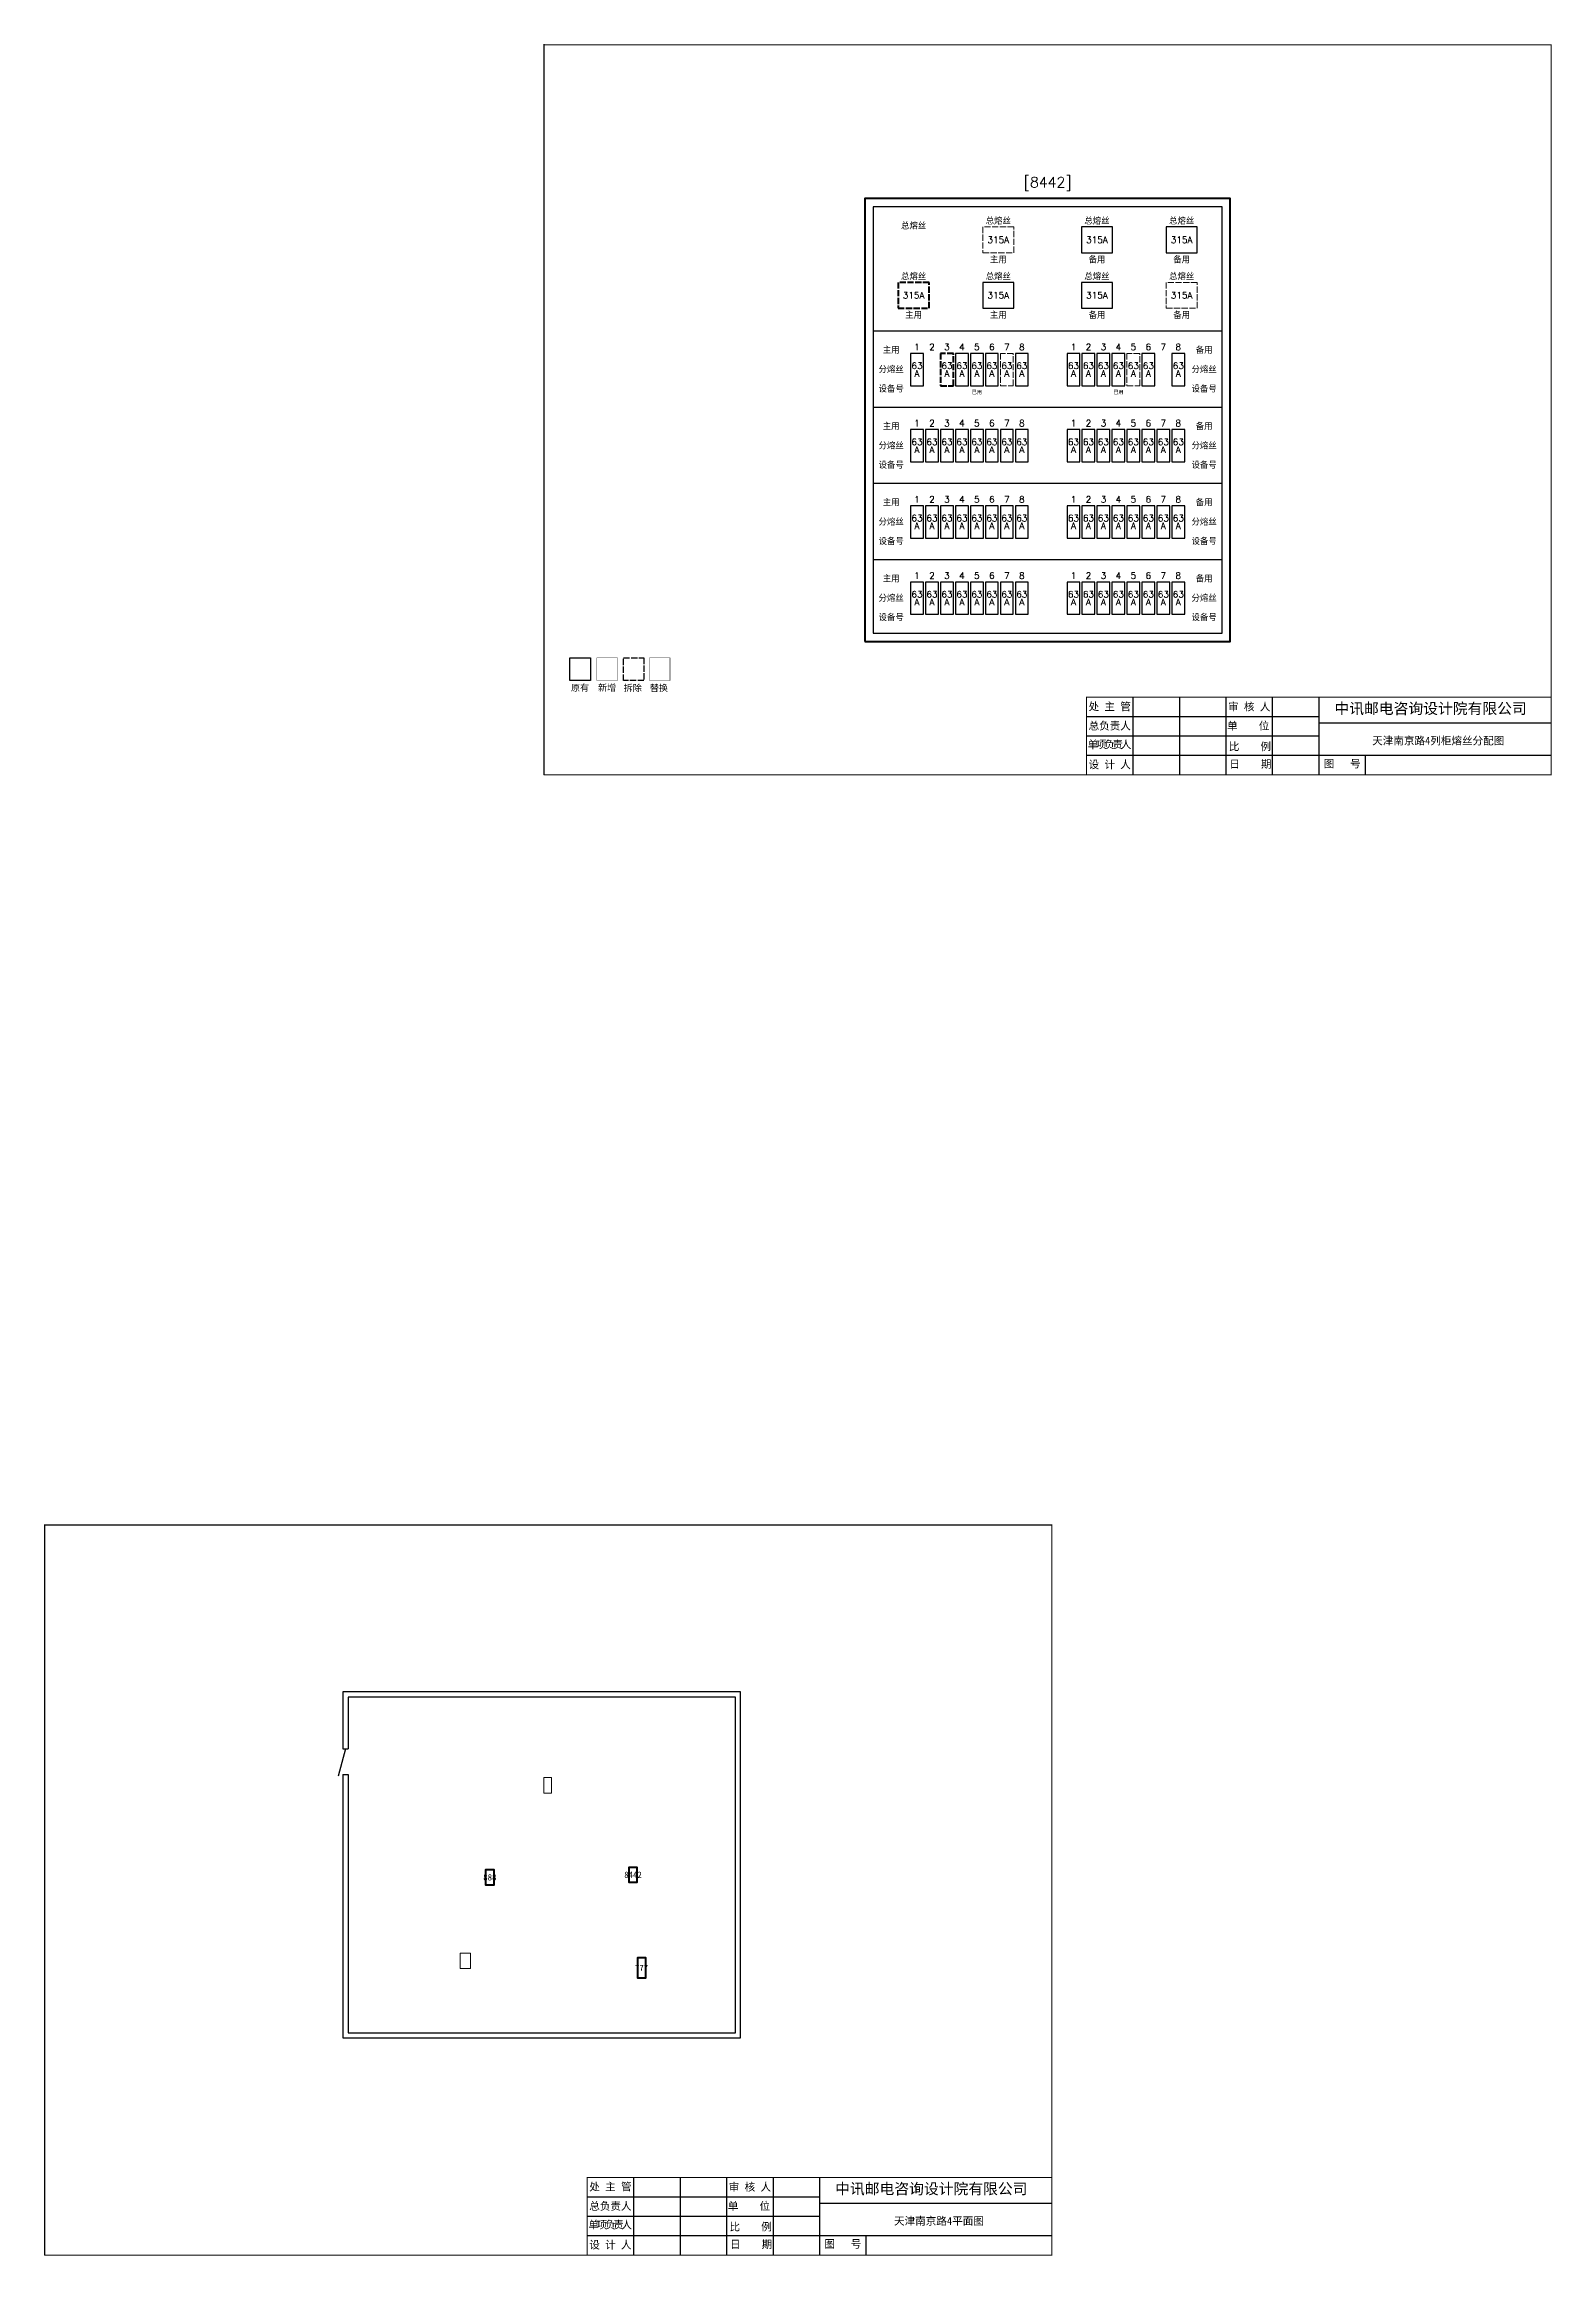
# Model space of a CAD drawing. Header units: millimetres. Extents: x -239 to 1556, y 138 to 1134.
# Drawn here: x 192 to 776, y 138 to 995 of the extents above; entities that cross this region are included whole.
import ezdxf
from ezdxf.enums import TextEntityAlignment as Align

# ---------------------------------------------------------------- set-up
doc = ezdxf.new("R2010")
doc.units = ezdxf.units.MM
doc.linetypes.add('ACAD_ISO02W100', pattern=[15, 12, -3])
doc.layers.add('TY_JIFAN', color=7, linetype='Continuous')
doc.layers.add('ZZCS_RACK', color=7, linetype='Continuous')
doc.styles.add('Annotative', font='txt')
doc.styles.get("Standard").update_dxf_attribs({"font": 'txt', "bigfont": 'gbcbig.shx'})
doc.styles.add('ZZCS_STD', font='txt.SHX', dxfattribs={"height": 2.5, "bigfont": 'EJ.SHX'})
doc.styles.add('图名图号字体', font='', dxfattribs={"height": 3})
doc.styles.add('图框大字体', font='simhei.ttf', dxfattribs={"height": 3})
doc.styles.add('图框小字体', font='simhei.ttf', dxfattribs={"height": 2.5})
doc.styles.add('平面图字体', font='', dxfattribs={"height": 2.5})
doc.styles.get('图名图号字体').set_extended_font_data('SimSun')
doc.styles.get('平面图字体').set_extended_font_data('SimSun')

# ---------------------------------------------------------------- blocks, each defined once
blk = doc.blocks.new('A$C15233853')
at = {"color": 250, "char_height": 3, "width": 25.0807, "attachment_point": 1}
for s, insert in [('{\\fSimSun|b0|i0|c134|p2;单}', (0.29, 4.15)), ('{\\fSimSun|b0|i0|c134|p2;项}', (3.49, 4.15)), ('{\\fSimSun|b0|i0|c134|p2;负}', (6.69, 4.15)), ('{\\fSimSun|b0|i0|c134|p2;责}', (9.89, 4.15)), ('{\\fSimSun|b0|i0|c134|p2;人}', (13.09, 4.15))]:
    blk.add_mtext(s, dxfattribs=dict(at, insert=insert))
blk = doc.blocks.new('ZZCSTK_A3标准图框')
for p, q in [((0, 0), (0, 283)), ((228, 30.11), (228, 0.11)), ((246, 30.11), (246, 0)), ((264, 30.11), (264, 0)), ((282, 30.11), (282, 0)), ((300, 30.11), (300, 0)), ((210, 22.61), (300, 22.61)), ((300, 20.11), (390, 20.11)), ((210, 15.11), (300, 15.11)), ((210, 7.61), (300, 7.61)), ((300, 7.61), (390, 7.61)), ((318, 7.61), (318, 0))]:
    blk.add_line(p, q)
at = {"const_width": 0.45}
blk.add_lwpolyline([(0, 0), (390, 0), (390, 282.8), (0, 282.8)], close=True, dxfattribs=at)
at = {"const_width": 0.4}
blk.add_lwpolyline([(390, 30.11), (210, 30.11), (210, 0.11)], dxfattribs=at)
blk.add_blockref('A$C15233853', (210.2, 9.14))
at = {"char_height": 3, "style": '图名图号字体'}
for s, insert, width, attachment_point in [('{\\fSimSun|b0|i0|c134|p2;处 主 管}', (219.03, 26.34), 17, 5), ('{\\fSimSun|b0|i0|c134|p2;审 核 人}', (264.87, 26.24), 17, 4), ('{\\fSimSun|b0|i0|c134|p2;总负责人}', (219.03, 18.84), 17, 5), ('{\\fSimSun|b0|i0|c134|p2;单    位}', (264.5, 18.84), 17, 4), ('{\\fSimSun|b0|i0|c134|p2;比    例}', (265.16, 10.84), 17, 4), ('{\\fSimSun|b0|i0|c134|p2;设 计 人}', (219.03, 3.84), 17, 5), ('{\\fSimSun|b0|i0|c134|p2;日    期}', (265.35, 4.03), 17, 4), ('{\\fSimSun|b0|i0|c134|p2;图   号}', (301.91, 5.86), 15.2047, 1)]:
    blk.add_mtext(s, dxfattribs=dict(at, insert=insert, width=width, attachment_point=attachment_point))
at = {"insert": (306.06, 27.83), "char_height": 4.2, "width": 79.1383, "attachment_point": 1}
blk.add_mtext('\\fSimHei|b0|i0|c134|p2;中讯邮电咨询设计院有限公司', dxfattribs=at)
for tag, height, style, p in [('处主管', 2.5, '图框小字体', (236.8, 24.76)), ('审核人', 2.5, '图框小字体', (291.15, 24.76)), ('总负责人', 2.5, '图框小字体', (236.8, 16.72)), ('单位', 2.5, '图框小字体', (291.15, 17.31)), ('单项负责人', 2.5, '图框小字体', (236.8, 9.97)), ('比例', 2.5, '图框小字体', (291.15, 9.39)), ('图名', 3, '图框大字体', (346.26, 11.75)), ('设计人', 2.5, '图框小字体', (236.8, 2.16)), ('日期', 2.5, '图框小字体', (291.3, 2)), ('图号', 2.5, '图框小字体', (353.24, 2.49))]:
    blk.add_attdef(tag, text='', height=height, dxfattribs=dict(style=style)).set_placement(p, align=Align.CENTER)
blk = doc.blocks.new('*U5', base_point=(-7150, 4400))
at = {"color": 0}
blk.add_line((-7150, 4400), (-7435, 3337), dxfattribs=at)
at = {"color": 0, "flags": 1}
for tag in ['nWidth', 'nType']:
    blk.add_attdef(tag, (-7150, 4400), '', height=500, dxfattribs=at)
blk = doc.blocks.new('机房模板_0a61b16bd89f4e3294349656612b277c', base_point=(450, -100))
at = {"color": 0}
for p, q in [((8150, 6600), (-7250, 6600)), ((-7250, 6600), (-7250, 4400)), ((7950, 6400), (-7050, 6400)), ((-7050, 6400), (-7050, 4400)), ((7950, -6600), (7950, 6400)), ((8150, -6800), (8150, 6600)), ((-7250, 4400), (-7050, 4400)), ((-7250, 3400), (-7250, -6800)), ((-7250, 3400), (-7050, 3400)), ((-7050, 3400), (-7050, -6600)), ((-7250, -6800), (8150, -6800)), ((-7050, -6600), (7950, -6600))]:
    blk.add_line(p, q, dxfattribs=at)
at = {"color": 0, "flags": 1}
for tag in ['nWidth', 'nThickness', 'nOccupiedRacks', 'nLen', 'nArea', 'nTotalRacks', 'nEmptyRacks']:
    blk.add_attdef(tag, (8150, -6800), '', height=500, dxfattribs=at)
blk = doc.blocks.new('机房_11', base_point=(-7435, -6800))
at = {"layer": 'TY_JIFAN'}
for name, p in [('机房模板_0a61b16bd89f4e3294349656612b277c', (450, -100)), ('*U5', (-7150, 4400))]:
    blk.add_blockref(name, p, dxfattribs=at)
blk = doc.blocks.new('*U6')
at = {"linetype": 'Continuous', "lineweight": 40}
blk.add_lwpolyline([(-1.5, 3), (1.5, 3), (1.5, -3), (-1.5, -3), (-1.5, 3), (1.5, 3)], dxfattribs=at)
at = {"color": 0, "style": 'Annotative'}
blk.add_attdef('NUM', text='', height=1.25, dxfattribs=at).set_placement((0, 0), align=Align.MIDDLE_CENTER)
blk = doc.blocks.new('*U17')
at = {"linetype": 'Continuous', "lineweight": 40}
blk.add_lwpolyline([(-1.5, 3), (1.5, 3), (1.5, -3), (-1.5, -3), (-1.5, 3), (1.5, 3)], dxfattribs=at)
at = {"color": 0, "style": 'Annotative'}
blk.add_attdef('NUM', text='', height=1.25, dxfattribs=at).set_placement((0, 0), align=Align.MIDDLE_CENTER)
blk = doc.blocks.new('TULI_RST_STATUS')
at = {"color": 0, "linetype": 'Continuous'}
blk.add_lwpolyline([(0, 13.35), (7.94, 13.35), (7.94, 4.54), (0, 4.54)], close=True, dxfattribs=at)
at = {"color": 0, "linetype": 'Continuous', "const_width": 0.15}
blk.add_lwpolyline([(10.46, 13.35), (18.39, 13.35), (18.39, 4.54), (10.46, 4.54)], close=True, dxfattribs=at)
at = {"color": 0, "linetype": 'ACAD_ISO02W100', "ltscale": 0.2}
blk.add_lwpolyline([(20.71, 13.35), (28.64, 13.35), (28.64, 4.54), (20.71, 4.54)], close=True, dxfattribs=at)
at = {"color": 0, "linetype": 'ACAD_ISO02W100', "ltscale": 0.2, "const_width": 0.15}
blk.add_lwpolyline([(30.82, 13.35), (38.76, 13.35), (38.76, 4.54), (30.82, 4.54)], close=True, dxfattribs=at)
at = {"color": 0, "style": '平面图字体'}
for s, p in [('原有', (0.42, 0.52)), ('新增', (10.88, 0.52)), ('拆除', (20.83, 0.42)), ('替换', (30.94, 0.42))]:
    blk.add_text(s, height=2.5, dxfattribs=at).set_placement(p)
blk = doc.blocks.new('*U18')
at = {"linetype": 'Continuous', "lineweight": 40}
blk.add_lwpolyline([(-1.5, 4), (1.5, 4), (1.5, -4), (-1.5, -4), (-1.5, 4), (1.5, 4)], dxfattribs=at)
at = {"color": 0, "style": 'Annotative'}
blk.add_attdef('NUM', text='', height=1.25, dxfattribs=at).set_placement((0, 0), align=Align.MIDDLE_CENTER)
blk = doc.blocks.new('*U19', base_point=(-20.14, -174.37))
for p, q in [((-16.94, -54.06), (118.14, -54.06)), ((-16.94, -83.57), (118.14, -83.57)), ((-16.94, -113.09), (118.14, -113.09)), ((-16.94, -142.61), (118.14, -142.61))]:
    blk.add_line(p, q)
at = {"linetype": 'Continuous', "lineweight": 40}
blk.add_lwpolyline([(-20.14, -174.37), (121.34, -174.37), (121.34, -2.76), (-20.14, -2.76)], close=True, dxfattribs=at)
for points in [[(-16.94, -171.17), (118.14, -171.17), (118.14, -5.96), (-16.94, -5.96)], [(63.7, -23.78), (75.7, -23.78), (75.7, -13.78), (63.7, -13.78)], [(96.5, -23.78), (108.5, -23.78), (108.5, -13.78), (96.5, -13.78)], [(25.5, -45.28), (37.5, -45.28), (37.5, -35.28), (25.5, -35.28)], [(63.7, -45.28), (75.7, -45.28), (75.7, -35.28), (63.7, -35.28)], [(-2.5, -75.31), (2.5, -75.31), (2.5, -62.81), (-2.5, -62.81)], [(-2.5, -75.31), (2.5, -75.31), (2.5, -62.81), (-2.5, -62.81)], [(14.9, -75.31), (19.9, -75.31), (19.9, -62.81), (14.9, -62.81)], [(14.9, -75.31), (19.9, -75.31), (19.9, -62.81), (14.9, -62.81)], [(20.7, -75.31), (25.7, -75.31), (25.7, -62.81), (20.7, -62.81)], [(20.7, -75.31), (25.7, -75.31), (25.7, -62.81), (20.7, -62.81)], [(26.5, -75.31), (31.5, -75.31), (31.5, -62.81), (26.5, -62.81)], [(26.5, -75.31), (31.5, -75.31), (31.5, -62.81), (26.5, -62.81)], [(38.1, -75.31), (43.1, -75.31), (43.1, -62.81), (38.1, -62.81)], [(38.1, -75.31), (43.1, -75.31), (43.1, -62.81), (38.1, -62.81)], [(58.1, -75.31), (63.1, -75.31), (63.1, -62.81), (58.1, -62.81)], [(58.1, -75.31), (63.1, -75.31), (63.1, -62.81), (58.1, -62.81)], [(63.9, -75.31), (68.9, -75.31), (68.9, -62.81), (63.9, -62.81)], [(63.9, -75.31), (68.9, -75.31), (68.9, -62.81), (63.9, -62.81)], [(69.7, -75.31), (74.7, -75.31), (74.7, -62.81), (69.7, -62.81)], [(69.7, -75.31), (74.7, -75.31), (74.7, -62.81), (69.7, -62.81)], [(75.5, -75.31), (80.5, -75.31), (80.5, -62.81), (75.5, -62.81)], [(75.5, -75.31), (80.5, -75.31), (80.5, -62.81), (75.5, -62.81)], [(87.1, -75.31), (92.1, -75.31), (92.1, -62.81), (87.1, -62.81)], [(87.1, -75.31), (92.1, -75.31), (92.1, -62.81), (87.1, -62.81)], [(98.7, -75.31), (103.7, -75.31), (103.7, -62.81), (98.7, -62.81)], [(98.7, -75.31), (103.7, -75.31), (103.7, -62.81), (98.7, -62.81)], [(-2.5, -104.82), (2.5, -104.82), (2.5, -92.32), (-2.5, -92.32)], [(-2.5, -104.82), (2.5, -104.82), (2.5, -92.32), (-2.5, -92.32)], [(3.3, -104.82), (8.3, -104.82), (8.3, -92.32), (3.3, -92.32)], [(3.3, -104.82), (8.3, -104.82), (8.3, -92.32), (3.3, -92.32)], [(9.1, -104.82), (14.1, -104.82), (14.1, -92.32), (9.1, -92.32)], [(9.1, -104.82), (14.1, -104.82), (14.1, -92.32), (9.1, -92.32)], [(14.9, -104.82), (19.9, -104.82), (19.9, -92.32), (14.9, -92.32)], [(14.9, -104.82), (19.9, -104.82), (19.9, -92.32), (14.9, -92.32)], [(20.7, -104.82), (25.7, -104.82), (25.7, -92.32), (20.7, -92.32)], [(20.7, -104.82), (25.7, -104.82), (25.7, -92.32), (20.7, -92.32)], [(26.5, -104.82), (31.5, -104.82), (31.5, -92.32), (26.5, -92.32)], [(26.5, -104.82), (31.5, -104.82), (31.5, -92.32), (26.5, -92.32)], [(32.3, -104.82), (37.3, -104.82), (37.3, -92.32), (32.3, -92.32)], [(32.3, -104.82), (37.3, -104.82), (37.3, -92.32), (32.3, -92.32)], [(38.1, -104.82), (43.1, -104.82), (43.1, -92.32), (38.1, -92.32)], [(38.1, -104.82), (43.1, -104.82), (43.1, -92.32), (38.1, -92.32)], [(58.1, -104.82), (63.1, -104.82), (63.1, -92.32), (58.1, -92.32)], [(58.1, -104.82), (63.1, -104.82), (63.1, -92.32), (58.1, -92.32)], [(63.9, -104.82), (68.9, -104.82), (68.9, -92.32), (63.9, -92.32)], [(63.9, -104.82), (68.9, -104.82), (68.9, -92.32), (63.9, -92.32)], [(69.7, -104.82), (74.7, -104.82), (74.7, -92.32), (69.7, -92.32)], [(69.7, -104.82), (74.7, -104.82), (74.7, -92.32), (69.7, -92.32)], [(75.5, -104.82), (80.5, -104.82), (80.5, -92.32), (75.5, -92.32)], [(75.5, -104.82), (80.5, -104.82), (80.5, -92.32), (75.5, -92.32)], [(81.3, -104.82), (86.3, -104.82), (86.3, -92.32), (81.3, -92.32)], [(81.3, -104.82), (86.3, -104.82), (86.3, -92.32), (81.3, -92.32)], [(87.1, -104.82), (92.1, -104.82), (92.1, -92.32), (87.1, -92.32)], [(87.1, -104.82), (92.1, -104.82), (92.1, -92.32), (87.1, -92.32)], [(92.9, -104.82), (97.9, -104.82), (97.9, -92.32), (92.9, -92.32)], [(92.9, -104.82), (97.9, -104.82), (97.9, -92.32), (92.9, -92.32)], [(98.7, -104.82), (103.7, -104.82), (103.7, -92.32), (98.7, -92.32)], [(98.7, -104.82), (103.7, -104.82), (103.7, -92.32), (98.7, -92.32)], [(-2.5, -134.34), (2.5, -134.34), (2.5, -121.84), (-2.5, -121.84)], [(-2.5, -134.34), (2.5, -134.34), (2.5, -121.84), (-2.5, -121.84)], [(3.3, -134.34), (8.3, -134.34), (8.3, -121.84), (3.3, -121.84)], [(3.3, -134.34), (8.3, -134.34), (8.3, -121.84), (3.3, -121.84)], [(9.1, -134.34), (14.1, -134.34), (14.1, -121.84), (9.1, -121.84)], [(9.1, -134.34), (14.1, -134.34), (14.1, -121.84), (9.1, -121.84)], [(14.9, -134.34), (19.9, -134.34), (19.9, -121.84), (14.9, -121.84)], [(14.9, -134.34), (19.9, -134.34), (19.9, -121.84), (14.9, -121.84)], [(20.7, -134.34), (25.7, -134.34), (25.7, -121.84), (20.7, -121.84)], [(20.7, -134.34), (25.7, -134.34), (25.7, -121.84), (20.7, -121.84)], [(26.5, -134.34), (31.5, -134.34), (31.5, -121.84), (26.5, -121.84)], [(26.5, -134.34), (31.5, -134.34), (31.5, -121.84), (26.5, -121.84)], [(32.3, -134.34), (37.3, -134.34), (37.3, -121.84), (32.3, -121.84)], [(32.3, -134.34), (37.3, -134.34), (37.3, -121.84), (32.3, -121.84)], [(38.1, -134.34), (43.1, -134.34), (43.1, -121.84), (38.1, -121.84)], [(38.1, -134.34), (43.1, -134.34), (43.1, -121.84), (38.1, -121.84)], [(58.1, -134.34), (63.1, -134.34), (63.1, -121.84), (58.1, -121.84)], [(58.1, -134.34), (63.1, -134.34), (63.1, -121.84), (58.1, -121.84)], [(63.9, -134.34), (68.9, -134.34), (68.9, -121.84), (63.9, -121.84)], [(63.9, -134.34), (68.9, -134.34), (68.9, -121.84), (63.9, -121.84)], [(69.7, -134.34), (74.7, -134.34), (74.7, -121.84), (69.7, -121.84)], [(69.7, -134.34), (74.7, -134.34), (74.7, -121.84), (69.7, -121.84)], [(75.5, -134.34), (80.5, -134.34), (80.5, -121.84), (75.5, -121.84)], [(75.5, -134.34), (80.5, -134.34), (80.5, -121.84), (75.5, -121.84)], [(81.3, -134.34), (86.3, -134.34), (86.3, -121.84), (81.3, -121.84)], [(81.3, -134.34), (86.3, -134.34), (86.3, -121.84), (81.3, -121.84)], [(87.1, -134.34), (92.1, -134.34), (92.1, -121.84), (87.1, -121.84)], [(87.1, -134.34), (92.1, -134.34), (92.1, -121.84), (87.1, -121.84)], [(92.9, -134.34), (97.9, -134.34), (97.9, -121.84), (92.9, -121.84)], [(92.9, -134.34), (97.9, -134.34), (97.9, -121.84), (92.9, -121.84)], [(98.7, -134.34), (103.7, -134.34), (103.7, -121.84), (98.7, -121.84)], [(98.7, -134.34), (103.7, -134.34), (103.7, -121.84), (98.7, -121.84)], [(-2.5, -163.86), (2.5, -163.86), (2.5, -151.36), (-2.5, -151.36)], [(-2.5, -163.86), (2.5, -163.86), (2.5, -151.36), (-2.5, -151.36)], [(3.3, -163.86), (8.3, -163.86), (8.3, -151.36), (3.3, -151.36)], [(3.3, -163.86), (8.3, -163.86), (8.3, -151.36), (3.3, -151.36)], [(9.1, -163.86), (14.1, -163.86), (14.1, -151.36), (9.1, -151.36)], [(9.1, -163.86), (14.1, -163.86), (14.1, -151.36), (9.1, -151.36)], [(14.9, -163.86), (19.9, -163.86), (19.9, -151.36), (14.9, -151.36)], [(14.9, -163.86), (19.9, -163.86), (19.9, -151.36), (14.9, -151.36)], [(20.7, -163.86), (25.7, -163.86), (25.7, -151.36), (20.7, -151.36)], [(20.7, -163.86), (25.7, -163.86), (25.7, -151.36), (20.7, -151.36)], [(26.5, -163.86), (31.5, -163.86), (31.5, -151.36), (26.5, -151.36)], [(26.5, -163.86), (31.5, -163.86), (31.5, -151.36), (26.5, -151.36)], [(32.3, -163.86), (37.3, -163.86), (37.3, -151.36), (32.3, -151.36)], [(32.3, -163.86), (37.3, -163.86), (37.3, -151.36), (32.3, -151.36)], [(38.1, -163.86), (43.1, -163.86), (43.1, -151.36), (38.1, -151.36)], [(38.1, -163.86), (43.1, -163.86), (43.1, -151.36), (38.1, -151.36)], [(58.1, -163.86), (63.1, -163.86), (63.1, -151.36), (58.1, -151.36)], [(58.1, -163.86), (63.1, -163.86), (63.1, -151.36), (58.1, -151.36)], [(63.9, -163.86), (68.9, -163.86), (68.9, -151.36), (63.9, -151.36)], [(63.9, -163.86), (68.9, -163.86), (68.9, -151.36), (63.9, -151.36)], [(69.7, -163.86), (74.7, -163.86), (74.7, -151.36), (69.7, -151.36)], [(69.7, -163.86), (74.7, -163.86), (74.7, -151.36), (69.7, -151.36)], [(75.5, -163.86), (80.5, -163.86), (80.5, -151.36), (75.5, -151.36)], [(75.5, -163.86), (80.5, -163.86), (80.5, -151.36), (75.5, -151.36)], [(81.3, -163.86), (86.3, -163.86), (86.3, -151.36), (81.3, -151.36)], [(81.3, -163.86), (86.3, -163.86), (86.3, -151.36), (81.3, -151.36)], [(87.1, -163.86), (92.1, -163.86), (92.1, -151.36), (87.1, -151.36)], [(87.1, -163.86), (92.1, -163.86), (92.1, -151.36), (87.1, -151.36)], [(92.9, -163.86), (97.9, -163.86), (97.9, -151.36), (92.9, -151.36)], [(92.9, -163.86), (97.9, -163.86), (97.9, -151.36), (92.9, -151.36)], [(98.7, -163.86), (103.7, -163.86), (103.7, -151.36), (98.7, -151.36)], [(98.7, -163.86), (103.7, -163.86), (103.7, -151.36), (98.7, -151.36)]]:
    blk.add_lwpolyline(points, close=True)
at = {"linetype": 'ACAD_ISO02W100', "lineweight": 0, "ltscale": 0.2}
for points in [[(25.5, -23.78), (37.5, -23.78), (37.5, -13.78), (25.5, -13.78)], [(96.5, -45.28), (108.5, -45.28), (108.5, -35.28), (96.5, -35.28)], [(32.3, -75.31), (37.3, -75.31), (37.3, -62.81), (32.3, -62.81)], [(32.3, -75.31), (37.3, -75.31), (37.3, -62.81), (32.3, -62.81)], [(81.3, -75.31), (86.3, -75.31), (86.3, -62.81), (81.3, -62.81)], [(81.3, -75.31), (86.3, -75.31), (86.3, -62.81), (81.3, -62.81)]]:
    blk.add_lwpolyline(points, close=True, dxfattribs=at)
at = {"linetype": 'ACAD_ISO02W100', "lineweight": 40, "ltscale": 0.2}
for points in [[(-7.3, -45.28), (4.7, -45.28), (4.7, -35.28), (-7.3, -35.28)], [(9.1, -75.31), (14.1, -75.31), (14.1, -62.81), (9.1, -62.81)], [(9.1, -75.31), (14.1, -75.31), (14.1, -62.81), (9.1, -62.81)]]:
    blk.add_lwpolyline(points, close=True, dxfattribs=at)
at = {"style": 'ZZCS_STD'}
for s, height, p in [('总熔丝', 2.5, (-1.3, -13.17)), ('总熔丝', 2.5, (31.5, -11.28)), ('总熔丝', 2.5, (69.7, -11.28)), ('总熔丝', 2.5, (102.5, -11.28)), ('315A', 2.5, (31.5, -18.78)), ('主用', 2.5, (31.5, -26.28)), ('315A', 2.5, (69.7, -18.78)), ('备用', 2.5, (69.7, -26.28)), ('315A', 2.5, (102.5, -18.78)), ('备用', 2.5, (102.5, -26.28)), ('总熔丝', 2.5, (-1.3, -32.78)), ('总熔丝', 2.5, (31.5, -32.78)), ('总熔丝', 2.5, (69.7, -32.78)), ('总熔丝', 2.5, (102.5, -32.78)), ('315A', 2.5, (-1.3, -40.28)), ('315A', 2.5, (31.5, -40.28)), ('315A', 2.5, (69.7, -40.28)), ('315A', 2.5, (102.5, -40.28)), ('主用', 2.5, (-1.3, -47.78)), ('主用', 2.5, (31.5, -47.78)), ('备用', 2.5, (69.7, -47.78)), ('备用', 2.5, (102.5, -47.78)), ('主用', 2.5, (-10, -61.32)), ('1', 2.5, (0, -60.31)), ('1', 2.5, (0, -60.31)), ('2', 2.5, (5.8, -60.31)), ('2', 2.5, (5.8, -60.31)), ('3', 2.5, (11.6, -60.31)), ('3', 2.5, (11.6, -60.31)), ('4', 2.5, (17.4, -60.31)), ('4', 2.5, (17.4, -60.31)), ('5', 2.5, (23.2, -60.31)), ('5', 2.5, (23.2, -60.31)), ('6', 2.5, (29, -60.31)), ('6', 2.5, (29, -60.31)), ('7', 2.5, (34.8, -60.31)), ('7', 2.5, (34.8, -60.31)), ('8', 2.5, (40.6, -60.31)), ('8', 2.5, (40.6, -60.31)), ('1', 2.5, (60.6, -60.31)), ('1', 2.5, (60.6, -60.31)), ('2', 2.5, (66.4, -60.31)), ('2', 2.5, (66.4, -60.31)), ('3', 2.5, (72.2, -60.31)), ('3', 2.5, (72.2, -60.31)), ('4', 2.5, (78, -60.31)), ('4', 2.5, (78, -60.31)), ('5', 2.5, (83.8, -60.31)), ('5', 2.5, (83.8, -60.31)), ('6', 2.5, (89.6, -60.31)), ('6', 2.5, (89.6, -60.31)), ('7', 2.5, (95.4, -60.31)), ('7', 2.5, (95.4, -60.31)), ('8', 2.5, (101.2, -60.31)), ('8', 2.5, (101.2, -60.31)), ('备用', 2.5, (111.2, -61.32)), ('分熔丝', 2.5, (-10, -68.82)), ('63', 2.5, (0, -67.56)), ('63', 2.5, (0, -67.56)), ('63', 2.5, (11.6, -67.56)), ('63', 2.5, (11.6, -67.56)), ('63', 2.5, (17.4, -67.56)), ('63', 2.5, (17.4, -67.56)), ('63', 2.5, (23.2, -67.56)), ('63', 2.5, (23.2, -67.56)), ('63', 2.5, (29, -67.56)), ('63', 2.5, (29, -67.56)), ('63', 2.5, (34.8, -67.56)), ('63', 2.5, (34.8, -67.56)), ('63', 2.5, (40.6, -67.56)), ('63', 2.5, (40.6, -67.56)), ('63', 2.5, (60.6, -67.56)), ('63', 2.5, (60.6, -67.56)), ('63', 2.5, (66.4, -67.56)), ('63', 2.5, (66.4, -67.56)), ('63', 2.5, (72.2, -67.56)), ('63', 2.5, (72.2, -67.56)), ('63', 2.5, (78, -67.56)), ('63', 2.5, (78, -67.56)), ('63', 2.5, (83.8, -67.56)), ('63', 2.5, (83.8, -67.56)), ('63', 2.5, (89.6, -67.56)), ('63', 2.5, (89.6, -67.56)), ('63', 2.5, (101.2, -67.56)), ('63', 2.5, (101.2, -67.56)), ('分熔丝', 2.5, (111.2, -68.82)), ('设备号', 2.5, (-10, -76.32)), ('A', 2.5, (0, -70.56)), ('A', 2.5, (0, -70.56)), ('A', 2.5, (11.6, -70.56)), ('A', 2.5, (11.6, -70.56)), ('A', 2.5, (17.4, -70.56)), ('A', 2.5, (17.4, -70.56)), ('已用', 1.5, (23.2, -77.81)), ('已用', 1.5, (23.2, -77.81)), ('A', 2.5, (23.2, -70.56)), ('A', 2.5, (23.2, -70.56)), ('A', 2.5, (29, -70.56)), ('A', 2.5, (29, -70.56)), ('A', 2.5, (34.8, -70.56)), ('A', 2.5, (34.8, -70.56)), ('A', 2.5, (40.6, -70.56)), ('A', 2.5, (40.6, -70.56)), ('A', 2.5, (60.6, -70.56)), ('A', 2.5, (60.6, -70.56)), ('A', 2.5, (66.4, -70.56)), ('A', 2.5, (66.4, -70.56)), ('A', 2.5, (72.2, -70.56)), ('A', 2.5, (72.2, -70.56)), ('已用', 1.5, (78, -77.81)), ('已用', 1.5, (78, -77.81)), ('A', 2.5, (78, -70.56)), ('A', 2.5, (78, -70.56)), ('A', 2.5, (83.8, -70.56)), ('A', 2.5, (83.8, -70.56)), ('A', 2.5, (89.6, -70.56)), ('A', 2.5, (89.6, -70.56)), ('A', 2.5, (101.2, -70.56)), ('A', 2.5, (101.2, -70.56)), ('设备号', 2.5, (111.2, -76.32)), ('主用', 2.5, (-10, -90.83)), ('1', 2.5, (0, -89.82)), ('1', 2.5, (0, -89.82)), ('2', 2.5, (5.8, -89.82)), ('2', 2.5, (5.8, -89.82)), ('3', 2.5, (11.6, -89.82)), ('3', 2.5, (11.6, -89.82)), ('4', 2.5, (17.4, -89.82)), ('4', 2.5, (17.4, -89.82)), ('5', 2.5, (23.2, -89.82)), ('5', 2.5, (23.2, -89.82)), ('6', 2.5, (29, -89.82)), ('6', 2.5, (29, -89.82)), ('7', 2.5, (34.8, -89.82)), ('7', 2.5, (34.8, -89.82)), ('8', 2.5, (40.6, -89.82)), ('8', 2.5, (40.6, -89.82)), ('1', 2.5, (60.6, -89.82)), ('1', 2.5, (60.6, -89.82)), ('2', 2.5, (66.4, -89.82)), ('2', 2.5, (66.4, -89.82)), ('3', 2.5, (72.2, -89.82)), ('3', 2.5, (72.2, -89.82)), ('4', 2.5, (78, -89.82)), ('4', 2.5, (78, -89.82)), ('5', 2.5, (83.8, -89.82)), ('5', 2.5, (83.8, -89.82)), ('6', 2.5, (89.6, -89.82)), ('6', 2.5, (89.6, -89.82)), ('7', 2.5, (95.4, -89.82)), ('7', 2.5, (95.4, -89.82)), ('8', 2.5, (101.2, -89.82)), ('8', 2.5, (101.2, -89.82)), ('备用', 2.5, (111.2, -90.83)), ('分熔丝', 2.5, (-10, -98.33)), ('63', 2.5, (0, -97.07)), ('63', 2.5, (0, -97.07)), ('A', 2.5, (0, -100.07)), ('A', 2.5, (0, -100.07)), ('63', 2.5, (5.8, -97.07)), ('63', 2.5, (5.8, -97.07)), ('A', 2.5, (5.8, -100.07)), ('A', 2.5, (5.8, -100.07)), ('63', 2.5, (11.6, -97.07)), ('63', 2.5, (11.6, -97.07)), ('A', 2.5, (11.6, -100.07)), ('A', 2.5, (11.6, -100.07)), ('63', 2.5, (17.4, -97.07)), ('63', 2.5, (17.4, -97.07)), ('A', 2.5, (17.4, -100.07)), ('A', 2.5, (17.4, -100.07)), ('63', 2.5, (23.2, -97.07)), ('63', 2.5, (23.2, -97.07)), ('A', 2.5, (23.2, -100.07)), ('A', 2.5, (23.2, -100.07)), ('63', 2.5, (29, -97.07)), ('63', 2.5, (29, -97.07)), ('A', 2.5, (29, -100.07)), ('A', 2.5, (29, -100.07)), ('63', 2.5, (34.8, -97.07)), ('63', 2.5, (34.8, -97.07)), ('A', 2.5, (34.8, -100.07)), ('A', 2.5, (34.8, -100.07)), ('63', 2.5, (40.6, -97.07)), ('63', 2.5, (40.6, -97.07)), ('A', 2.5, (40.6, -100.07)), ('A', 2.5, (40.6, -100.07)), ('63', 2.5, (60.6, -97.07)), ('63', 2.5, (60.6, -97.07)), ('A', 2.5, (60.6, -100.07)), ('A', 2.5, (60.6, -100.07)), ('63', 2.5, (66.4, -97.07)), ('63', 2.5, (66.4, -97.07)), ('A', 2.5, (66.4, -100.07)), ('A', 2.5, (66.4, -100.07)), ('63', 2.5, (72.2, -97.07)), ('63', 2.5, (72.2, -97.07)), ('A', 2.5, (72.2, -100.07)), ('A', 2.5, (72.2, -100.07)), ('63', 2.5, (78, -97.07)), ('63', 2.5, (78, -97.07)), ('A', 2.5, (78, -100.07)), ('A', 2.5, (78, -100.07)), ('63', 2.5, (83.8, -97.07)), ('63', 2.5, (83.8, -97.07)), ('A', 2.5, (83.8, -100.07)), ('A', 2.5, (83.8, -100.07)), ('63', 2.5, (89.6, -97.07)), ('63', 2.5, (89.6, -97.07)), ('A', 2.5, (89.6, -100.07)), ('A', 2.5, (89.6, -100.07)), ('63', 2.5, (95.4, -97.07)), ('63', 2.5, (95.4, -97.07)), ('A', 2.5, (95.4, -100.07)), ('A', 2.5, (95.4, -100.07)), ('63', 2.5, (101.2, -97.07)), ('63', 2.5, (101.2, -97.07)), ('A', 2.5, (101.2, -100.07)), ('A', 2.5, (101.2, -100.07)), ('分熔丝', 2.5, (111.2, -98.33)), ('设备号', 2.5, (-10, -105.83)), ('设备号', 2.5, (111.2, -105.83)), ('主用', 2.5, (-10, -120.35)), ('1', 2.5, (0, -119.34)), ('1', 2.5, (0, -119.34)), ('2', 2.5, (5.8, -119.34)), ('2', 2.5, (5.8, -119.34)), ('3', 2.5, (11.6, -119.34)), ('3', 2.5, (11.6, -119.34)), ('4', 2.5, (17.4, -119.34)), ('4', 2.5, (17.4, -119.34)), ('5', 2.5, (23.2, -119.34)), ('5', 2.5, (23.2, -119.34)), ('6', 2.5, (29, -119.34)), ('6', 2.5, (29, -119.34)), ('7', 2.5, (34.8, -119.34)), ('7', 2.5, (34.8, -119.34)), ('8', 2.5, (40.6, -119.34)), ('8', 2.5, (40.6, -119.34)), ('1', 2.5, (60.6, -119.34)), ('1', 2.5, (60.6, -119.34)), ('2', 2.5, (66.4, -119.34)), ('2', 2.5, (66.4, -119.34)), ('3', 2.5, (72.2, -119.34)), ('3', 2.5, (72.2, -119.34)), ('4', 2.5, (78, -119.34)), ('4', 2.5, (78, -119.34)), ('5', 2.5, (83.8, -119.34)), ('5', 2.5, (83.8, -119.34)), ('6', 2.5, (89.6, -119.34)), ('6', 2.5, (89.6, -119.34)), ('7', 2.5, (95.4, -119.34)), ('7', 2.5, (95.4, -119.34)), ('8', 2.5, (101.2, -119.34)), ('8', 2.5, (101.2, -119.34)), ('备用', 2.5, (111.2, -120.35)), ('分熔丝', 2.5, (-10, -127.85)), ('63', 2.5, (0, -126.59)), ('63', 2.5, (0, -126.59)), ('A', 2.5, (0, -129.59)), ('A', 2.5, (0, -129.59)), ('63', 2.5, (5.8, -126.59)), ('63', 2.5, (5.8, -126.59)), ('A', 2.5, (5.8, -129.59)), ('A', 2.5, (5.8, -129.59)), ('63', 2.5, (11.6, -126.59)), ('63', 2.5, (11.6, -126.59)), ('A', 2.5, (11.6, -129.59)), ('A', 2.5, (11.6, -129.59)), ('63', 2.5, (17.4, -126.59)), ('63', 2.5, (17.4, -126.59)), ('A', 2.5, (17.4, -129.59)), ('A', 2.5, (17.4, -129.59)), ('63', 2.5, (23.2, -126.59)), ('63', 2.5, (23.2, -126.59)), ('A', 2.5, (23.2, -129.59)), ('A', 2.5, (23.2, -129.59)), ('63', 2.5, (29, -126.59)), ('63', 2.5, (29, -126.59)), ('A', 2.5, (29, -129.59)), ('A', 2.5, (29, -129.59)), ('63', 2.5, (34.8, -126.59)), ('63', 2.5, (34.8, -126.59)), ('A', 2.5, (34.8, -129.59)), ('A', 2.5, (34.8, -129.59)), ('63', 2.5, (40.6, -126.59)), ('63', 2.5, (40.6, -126.59)), ('A', 2.5, (40.6, -129.59)), ('A', 2.5, (40.6, -129.59)), ('63', 2.5, (60.6, -126.59)), ('63', 2.5, (60.6, -126.59)), ('A', 2.5, (60.6, -129.59)), ('A', 2.5, (60.6, -129.59)), ('63', 2.5, (66.4, -126.59)), ('63', 2.5, (66.4, -126.59)), ('A', 2.5, (66.4, -129.59)), ('A', 2.5, (66.4, -129.59)), ('63', 2.5, (72.2, -126.59)), ('63', 2.5, (72.2, -126.59)), ('A', 2.5, (72.2, -129.59)), ('A', 2.5, (72.2, -129.59)), ('63', 2.5, (78, -126.59)), ('63', 2.5, (78, -126.59)), ('A', 2.5, (78, -129.59)), ('A', 2.5, (78, -129.59)), ('63', 2.5, (83.8, -126.59)), ('63', 2.5, (83.8, -126.59)), ('A', 2.5, (83.8, -129.59)), ('A', 2.5, (83.8, -129.59)), ('63', 2.5, (89.6, -126.59)), ('63', 2.5, (89.6, -126.59)), ('A', 2.5, (89.6, -129.59)), ('A', 2.5, (89.6, -129.59)), ('63', 2.5, (95.4, -126.59)), ('63', 2.5, (95.4, -126.59)), ('A', 2.5, (95.4, -129.59)), ('A', 2.5, (95.4, -129.59)), ('63', 2.5, (101.2, -126.59)), ('63', 2.5, (101.2, -126.59)), ('A', 2.5, (101.2, -129.59)), ('A', 2.5, (101.2, -129.59)), ('分熔丝', 2.5, (111.2, -127.85)), ('设备号', 2.5, (-10, -135.35)), ('设备号', 2.5, (111.2, -135.35)), ('主用', 2.5, (-10, -149.87)), ('1', 2.5, (0, -148.86)), ('1', 2.5, (0, -148.86)), ('2', 2.5, (5.8, -148.86)), ('2', 2.5, (5.8, -148.86)), ('3', 2.5, (11.6, -148.86)), ('3', 2.5, (11.6, -148.86)), ('4', 2.5, (17.4, -148.86)), ('4', 2.5, (17.4, -148.86)), ('5', 2.5, (23.2, -148.86)), ('5', 2.5, (23.2, -148.86)), ('6', 2.5, (29, -148.86)), ('6', 2.5, (29, -148.86)), ('7', 2.5, (34.8, -148.86)), ('7', 2.5, (34.8, -148.86)), ('8', 2.5, (40.6, -148.86)), ('8', 2.5, (40.6, -148.86)), ('1', 2.5, (60.6, -148.86)), ('1', 2.5, (60.6, -148.86)), ('2', 2.5, (66.4, -148.86)), ('2', 2.5, (66.4, -148.86)), ('3', 2.5, (72.2, -148.86)), ('3', 2.5, (72.2, -148.86)), ('4', 2.5, (78, -148.86)), ('4', 2.5, (78, -148.86)), ('5', 2.5, (83.8, -148.86)), ('5', 2.5, (83.8, -148.86)), ('6', 2.5, (89.6, -148.86)), ('6', 2.5, (89.6, -148.86)), ('7', 2.5, (95.4, -148.86)), ('7', 2.5, (95.4, -148.86)), ('8', 2.5, (101.2, -148.86)), ('8', 2.5, (101.2, -148.86)), ('备用', 2.5, (111.2, -149.87)), ('分熔丝', 2.5, (-10, -157.37)), ('63', 2.5, (0, -156.11)), ('63', 2.5, (0, -156.11)), ('A', 2.5, (0, -159.11)), ('A', 2.5, (0, -159.11)), ('63', 2.5, (5.8, -156.11)), ('63', 2.5, (5.8, -156.11)), ('A', 2.5, (5.8, -159.11)), ('A', 2.5, (5.8, -159.11)), ('63', 2.5, (11.6, -156.11)), ('63', 2.5, (11.6, -156.11)), ('A', 2.5, (11.6, -159.11)), ('A', 2.5, (11.6, -159.11)), ('63', 2.5, (17.4, -156.11)), ('63', 2.5, (17.4, -156.11)), ('A', 2.5, (17.4, -159.11)), ('A', 2.5, (17.4, -159.11)), ('63', 2.5, (23.2, -156.11)), ('63', 2.5, (23.2, -156.11)), ('A', 2.5, (23.2, -159.11)), ('A', 2.5, (23.2, -159.11)), ('63', 2.5, (29, -156.11)), ('63', 2.5, (29, -156.11)), ('A', 2.5, (29, -159.11)), ('A', 2.5, (29, -159.11)), ('63', 2.5, (34.8, -156.11)), ('63', 2.5, (34.8, -156.11)), ('A', 2.5, (34.8, -159.11)), ('A', 2.5, (34.8, -159.11)), ('63', 2.5, (40.6, -156.11)), ('63', 2.5, (40.6, -156.11)), ('A', 2.5, (40.6, -159.11)), ('A', 2.5, (40.6, -159.11)), ('63', 2.5, (60.6, -156.11)), ('63', 2.5, (60.6, -156.11)), ('A', 2.5, (60.6, -159.11)), ('A', 2.5, (60.6, -159.11)), ('63', 2.5, (66.4, -156.11)), ('63', 2.5, (66.4, -156.11)), ('A', 2.5, (66.4, -159.11)), ('A', 2.5, (66.4, -159.11)), ('63', 2.5, (72.2, -156.11)), ('63', 2.5, (72.2, -156.11)), ('A', 2.5, (72.2, -159.11)), ('A', 2.5, (72.2, -159.11)), ('63', 2.5, (78, -156.11)), ('63', 2.5, (78, -156.11)), ('A', 2.5, (78, -159.11)), ('A', 2.5, (78, -159.11)), ('63', 2.5, (83.8, -156.11)), ('63', 2.5, (83.8, -156.11)), ('A', 2.5, (83.8, -159.11)), ('A', 2.5, (83.8, -159.11)), ('63', 2.5, (89.6, -156.11)), ('63', 2.5, (89.6, -156.11)), ('A', 2.5, (89.6, -159.11)), ('A', 2.5, (89.6, -159.11)), ('63', 2.5, (95.4, -156.11)), ('63', 2.5, (95.4, -156.11)), ('A', 2.5, (95.4, -159.11)), ('A', 2.5, (95.4, -159.11)), ('63', 2.5, (101.2, -156.11)), ('63', 2.5, (101.2, -156.11)), ('A', 2.5, (101.2, -159.11)), ('A', 2.5, (101.2, -159.11)), ('分熔丝', 2.5, (111.2, -157.37)), ('设备号', 2.5, (-10, -164.87)), ('设备号', 2.5, (111.2, -164.87))]:
    blk.add_text(s, height=height, dxfattribs=at).set_placement(p, align=Align.MIDDLE)
at = {"color": 0}
blk.add_attdef('设备编号', (50.6, 3.24), '', height=4, dxfattribs=at)
blk = doc.blocks.new('*U382')
at = {"linetype": 'Continuous', "lineweight": 0}
blk.add_lwpolyline([(-2, 3), (2, 3), (2, -3), (-2, -3), (-2, 3), (2, 3)], dxfattribs=at)
at = {"color": 0, "style": 'Annotative'}
blk.add_attdef('NUM', text='', height=1.67, dxfattribs=at).set_placement((0, 0), align=Align.MIDDLE_CENTER)
blk = doc.blocks.new('*U383')
at = {"linetype": 'Continuous', "lineweight": 0}
blk.add_lwpolyline([(-1.5, 3), (1.5, 3), (1.5, -3), (-1.5, -3), (-1.5, 3), (1.5, 3)], dxfattribs=at)
at = {"color": 0, "style": 'ZZCS_STD'}
blk.add_attdef('NUM', text='', height=1.25, dxfattribs=at).set_placement((0, 0), align=Align.MIDDLE_CENTER)

msp = doc.modelspace()

# ---------------------------------------------------------------- block references
for p, values in [((385.76, 712.04), {'图名': '天津南京路4列柜熔丝分配图'}), ((192.41, 138.67), {'图名': '天津南京路4平面图'})]:
    msp.add_blockref('ZZCSTK_A3标准图框', p).add_auto_attribs(values)
ref = msp.add_blockref('*U19', (510.02, 763.73))
ref.add_attrib('设备编号', '[8442]', dxfattribs={"color": 0, "height": 4, "style": 'ZZCS_STD'}).set_placement((580.76, 941.34), align=Align.MIDDLE)
msp.add_blockref('TULI_RST_STATUS', (395.76, 744.04))
at = {"xscale": 0.01, "yscale": 0.01, "zscale": 0.01}
msp.add_blockref('机房_11', (305.97, 222.83), dxfattribs=at)
at = {"layer": 'ZZCS_RACK'}
for name, p in [('*U383', (387.13, 320.68)), ('*U382', (355.27, 252.7))]:
    msp.add_blockref(name, p, dxfattribs=at)
ref = msp.add_blockref('*U6', (364.75, 285.05), dxfattribs=at)
ref.add_attrib('NUM', '888', dxfattribs={"layer": '0', "color": 0, "lineweight": 40, "height": 2.5, "style": 'Annotative'}).set_placement((364.75, 285.05), align=Align.MIDDLE_CENTER)
ref = msp.add_blockref('*U17', (420.2, 286.02), dxfattribs=at)
ref.add_attrib('NUM', '8442', dxfattribs={"layer": '0', "color": 0, "lineweight": 40, "height": 2.5, "style": 'Annotative'}).set_placement((420.2, 286.02), align=Align.MIDDLE_CENTER)
ref = msp.add_blockref('*U18', (423.51, 249.94), dxfattribs=at)
ref.add_attrib('NUM', '777', dxfattribs={"layer": '0', "color": 0, "lineweight": 40, "height": 2.5, "style": 'Annotative'}).set_placement((423.51, 249.94), align=Align.MIDDLE_CENTER)

doc.saveas('drawing.dxf')
